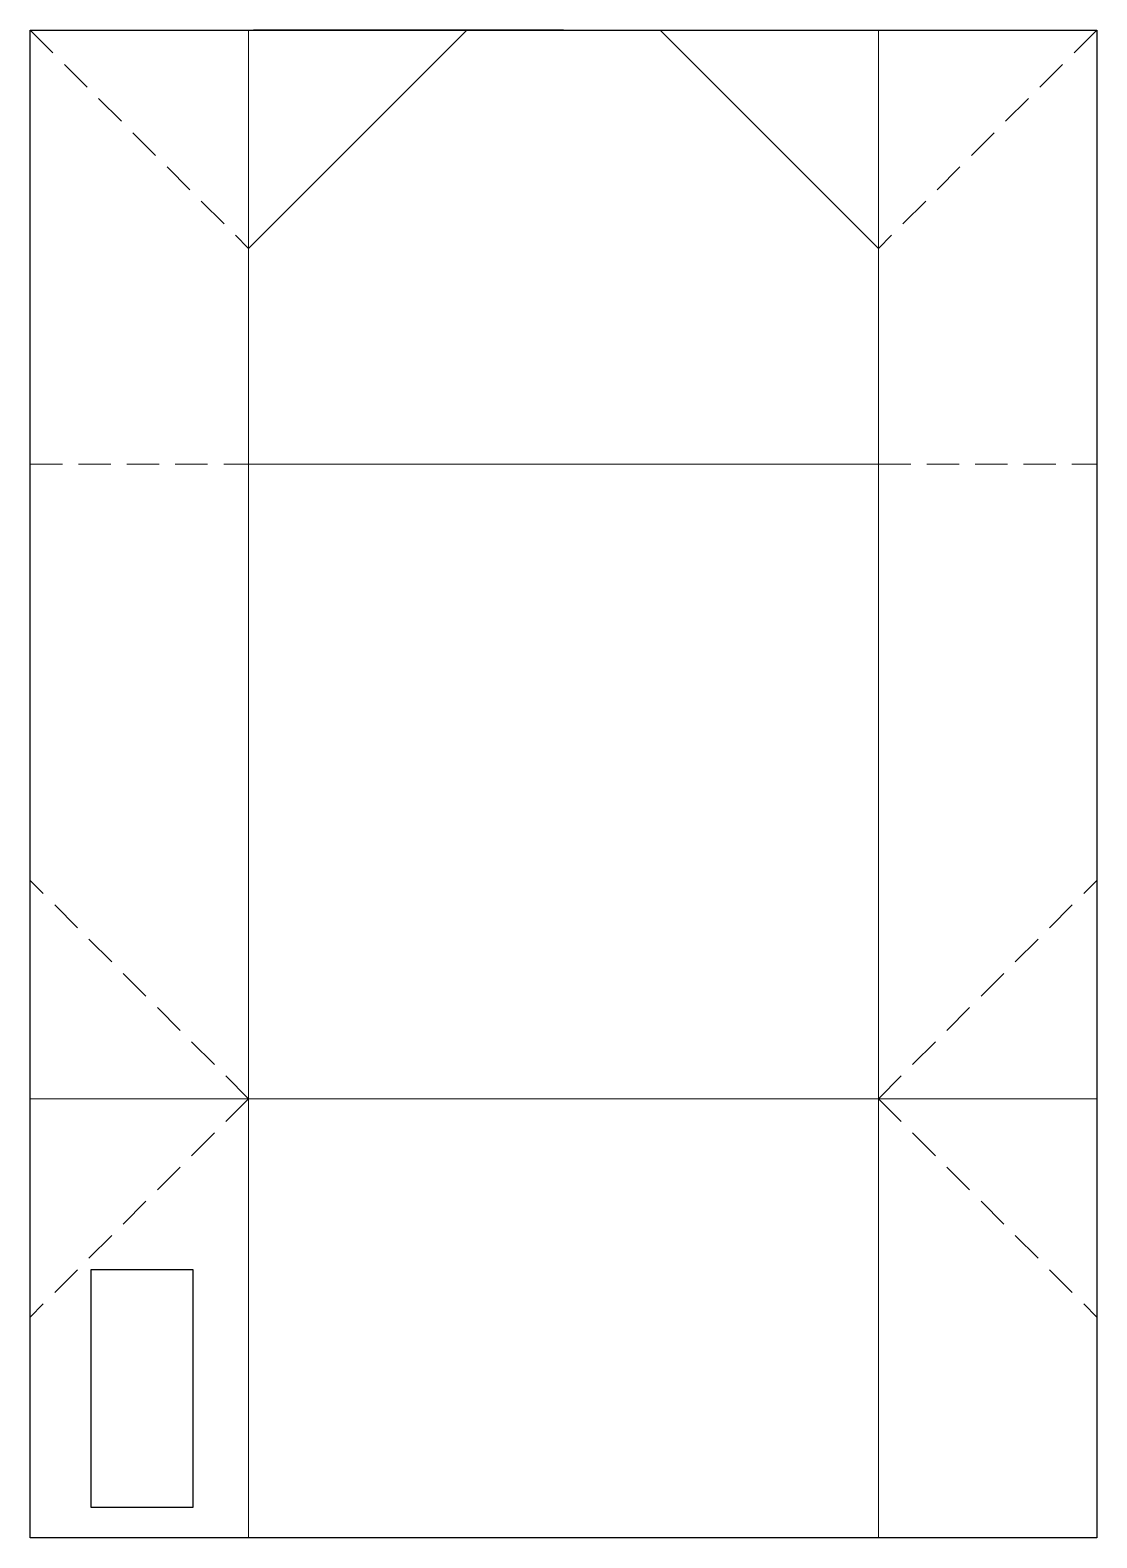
# Model space of a CAD drawing. Header units: millimetres. Extents: x 14934 to 15633, y 27196 to 27493.
# Drawn here: x 15423 to 15633, y 27196 to 27493 of the extents above.
import ezdxf

# ---------------------------------------------------------------- set-up
doc = ezdxf.new("R2010")
doc.units = ezdxf.units.MM
doc.header["$LTSCALE"] = 0.5
doc.linetypes.add('DASHED', pattern=[19.05, 12.7, -6.35])
doc.layers.get('0').update_dxf_attribs({"color": 254})
doc.layers.add('Mountain', color=192, linetype='Continuous', lineweight=5)
doc.layers.add('Valley', color=142, linetype='DASHED', lineweight=5)
picture_1 = doc.add_image_def('image1.png', size_in_pixel=(128, 300))

msp = doc.modelspace()

# ---------------------------------------------------------------- linework, layer by layer
msp.add_line((15528, 27493), (15467, 27493))
msp.add_lwpolyline([(15423, 27493), (15633, 27493), (15633, 27196), (15423, 27196), (15423, 27493)])
at = {"layer": 'Mountain'}
for p, q in [((15466, 27493), (15466, 27196)), ((15509, 27493), (15466, 27450)), ((15547, 27493), (15590, 27450)), ((15590, 27493), (15590, 27196)), ((15466, 27407.5), (15590, 27407.5)), ((15423, 27282.5), (15466, 27282.5)), ((15466, 27282.5), (15590, 27282.5)), ((15590, 27282.5), (15633, 27282.5))]:
    msp.add_line(p, q, dxfattribs=at)
at = {"layer": 'Valley'}
for p, q in [((15423, 27493), (15466, 27450)), ((15633, 27493), (15590, 27450)), ((15423, 27407.5), (15466, 27407.5)), ((15590, 27407.5), (15633, 27407.5)), ((15466, 27282.5), (15423, 27325.5)), ((15590, 27282.5), (15633, 27325.5)), ((15466, 27282.5), (15423, 27239.5)), ((15590, 27282.5), (15633, 27239.5))]:
    msp.add_line(p, q, dxfattribs=at)

# ---------------------------------------------------------------- pictures from other files: only their frames are drawn
at = {"color": 7, "true_color": 0xffffff}
image = msp.add_image(picture_1, insert=(15455, 27248.88), size_in_units=(20, 46.88), rotation=180, dxfattribs=at)
image.dxf.flags = 7

doc.saveas('drawing.dxf')
